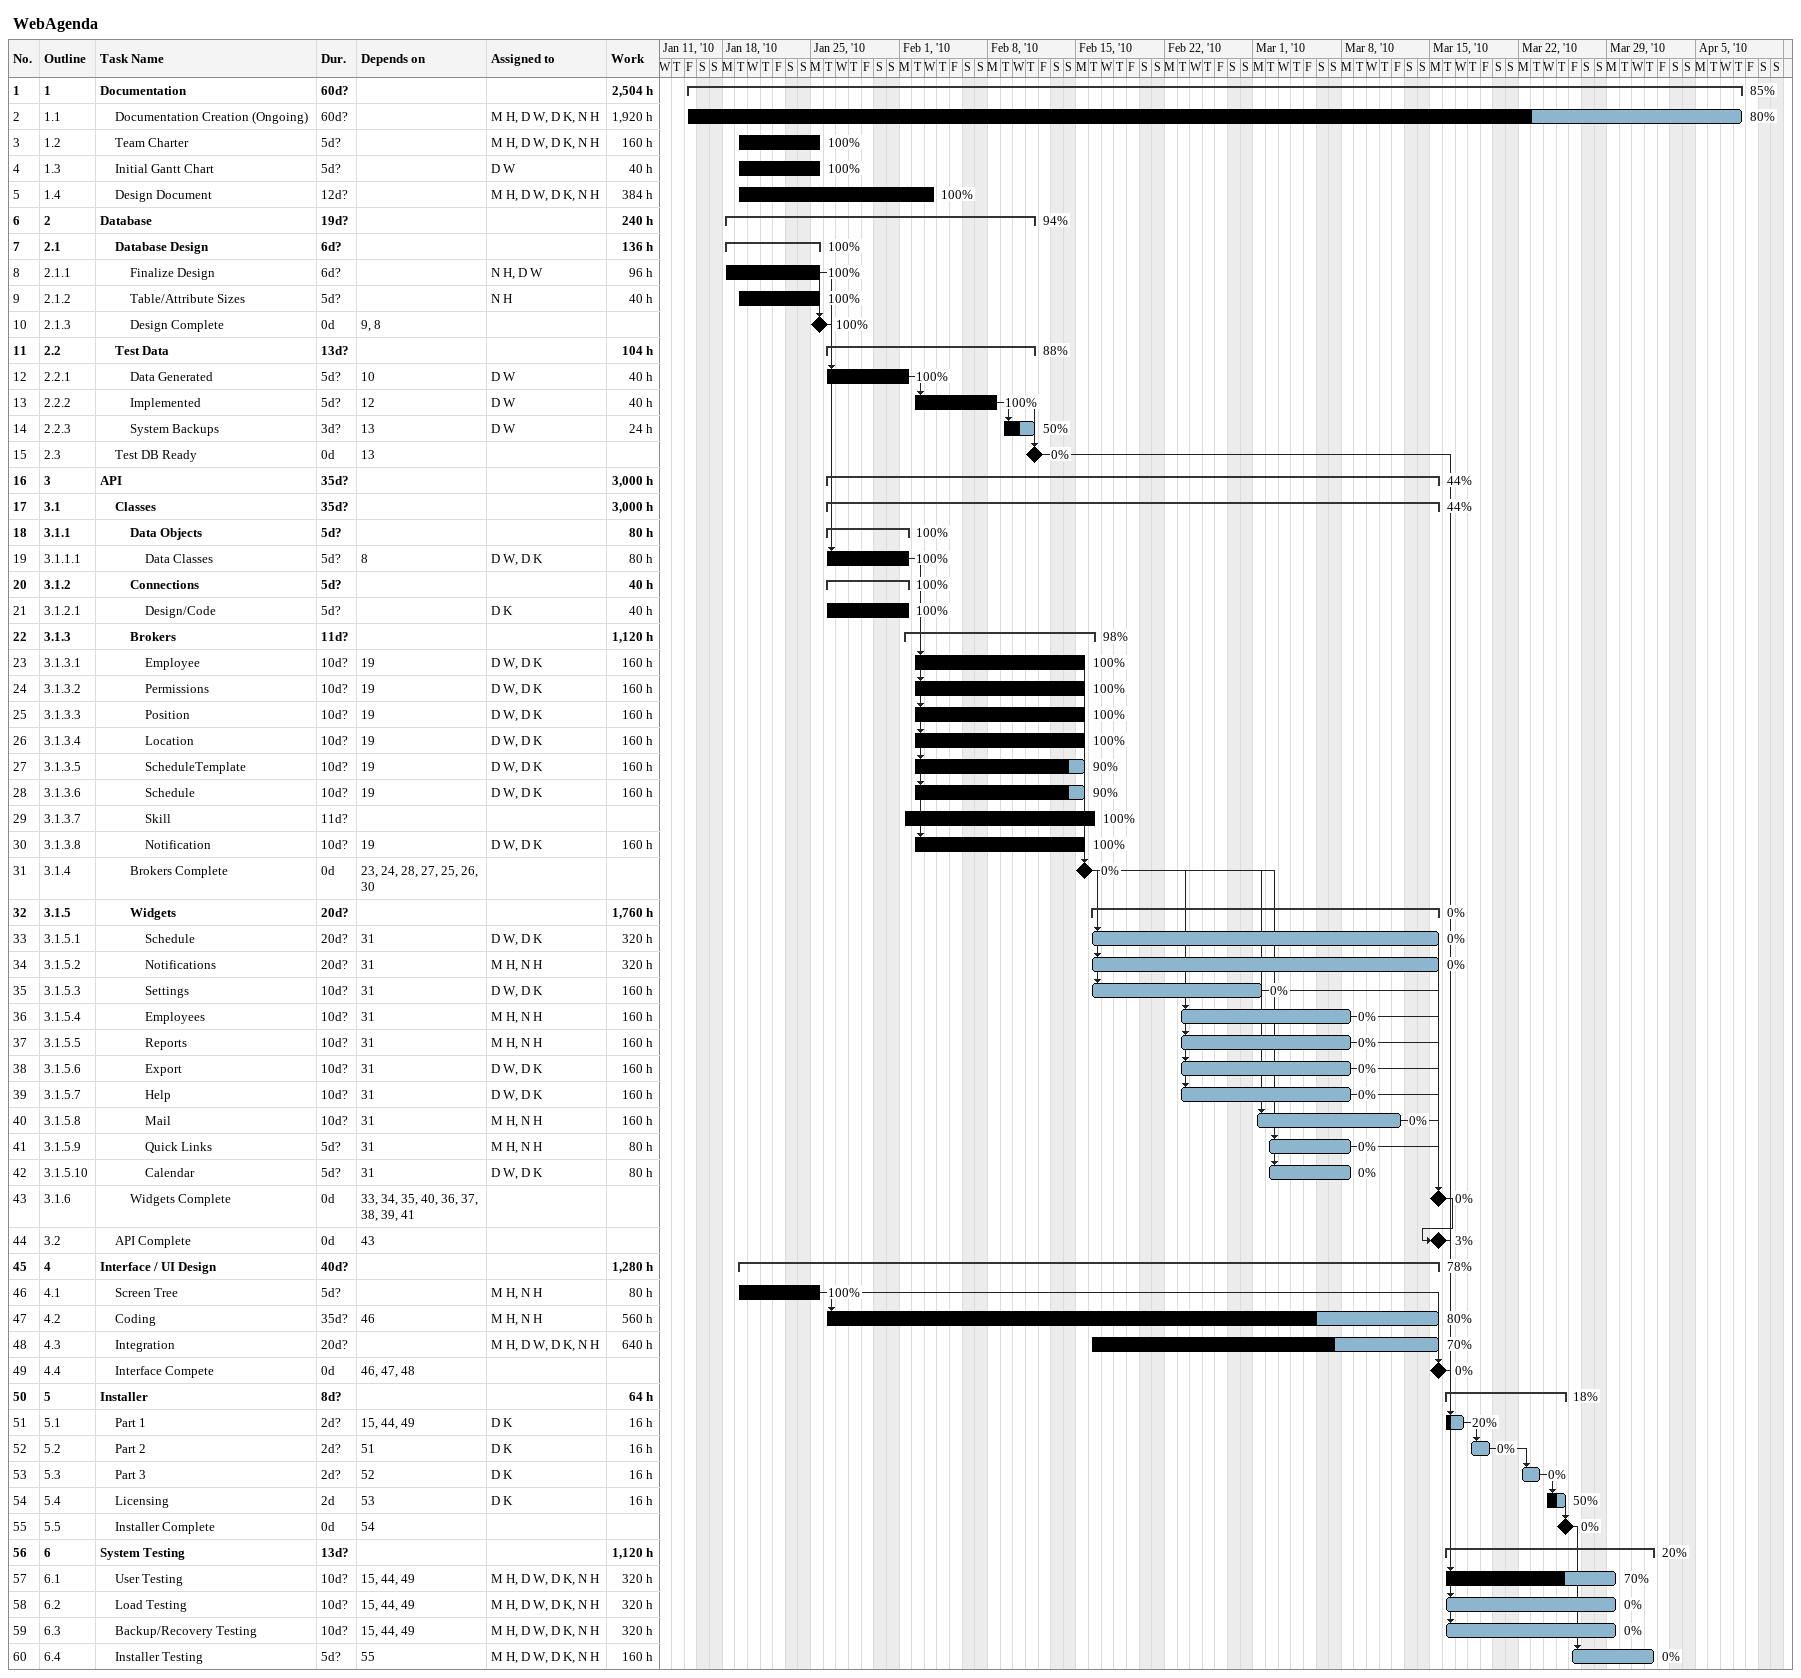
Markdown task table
WebAgenda

| ID | WBS | Task | Duration | Start | Finish | Predecessors | Resources | % complete | Work (h) |
|---|---|---|---|---|---|---|---|---|---|
| 1 | 1 | **Documentation** | 60d? | 2010-01-15 | 2010-04-08 |  |  | 85 | 2504 |
| 2 | 1.1 | Documentation Creation (Ongoing) | 60d? | 2010-01-15 | 2010-04-08 |  | M H, D W, D K, N H | 80 | 1920 |
| 3 | 1.2 | Team Charter | 5d? | 2010-01-19 | 2010-01-25 |  | M H, D W, D K, N H | 100 | 160 |
| 4 | 1.3 | Initial Gantt Chart | 5d? | 2010-01-19 | 2010-01-25 |  | D W | 100 | 40 |
| 5 | 1.4 | Design Document | 12d? | 2010-01-19 | 2010-02-03 |  | M H, D W, D K, N H | 100 | 384 |
| 6 | 2 | **Database** | 19d? | 2010-01-18 | 2010-02-11 |  |  | 94 | 240 |
| 7 | 2.1 | **Database Design** | 6d? | 2010-01-18 | 2010-01-25 |  |  | 100 | 136 |
| 8 | 2.1.1 | Finalize Design | 6d? | 2010-01-18 | 2010-01-25 |  | N H, D W | 100 | 96 |
| 9 | 2.1.2 | Table/Attribute Sizes | 5d? | 2010-01-19 | 2010-01-25 |  | N H | 100 | 40 |
| 10 | 2.1.3 | Design Complete | 0d | 2010-01-25 | 2010-01-25 | 9, 8 |  | 100 |  |
| 11 | 2.2 | **Test Data** | 13d? | 2010-01-26 | 2010-02-11 |  |  | 88 | 104 |
| 12 | 2.2.1 | Data Generated | 5d? | 2010-01-26 | 2010-02-01 | 10 | D W | 100 | 40 |
| 13 | 2.2.2 | Implemented | 5d? | 2010-02-02 | 2010-02-08 | 12 | D W | 100 | 40 |
| 14 | 2.2.3 | System Backups | 3d? | 2010-02-09 | 2010-02-11 | 13 | D W | 50 | 24 |
| 15 | 2.3 | Test DB Ready | 0d | 2010-02-11 | 2010-02-11 | 13 |  | 0 |  |
| 16 | 3 | **API** | 35d? | 2010-01-26 | 2010-03-15 |  |  | 44 | 3000 |
| 17 | 3.1 | **Classes** | 35d? | 2010-01-26 | 2010-03-15 |  |  | 44 | 3000 |
| 18 | 3.1.1 | **Data Objects** | 5d? | 2010-01-26 | 2010-02-01 |  |  | 100 | 80 |
| 19 | 3.1.1.1 | Data Classes | 5d? | 2010-01-26 | 2010-02-01 | 8 | D W, D K | 100 | 80 |
| 20 | 3.1.2 | **Connections** | 5d? | 2010-01-26 | 2010-02-01 |  |  | 100 | 40 |
| 21 | 3.1.2.1 | Design/Code | 5d? | 2010-01-26 | 2010-02-01 |  | D K | 100 | 40 |
| 22 | 3.1.3 | **Brokers** | 11d? | 2010-02-01 | 2010-02-16 |  |  | 98 | 1120 |
| 23 | 3.1.3.1 | Employee | 10d? | 2010-02-02 | 2010-02-15 | 19 | D W, D K | 100 | 160 |
| 24 | 3.1.3.2 | Permissions | 10d? | 2010-02-02 | 2010-02-15 | 19 | D W, D K | 100 | 160 |
| 25 | 3.1.3.3 | Position | 10d? | 2010-02-02 | 2010-02-15 | 19 | D W, D K | 100 | 160 |
| 26 | 3.1.3.4 | Location | 10d? | 2010-02-02 | 2010-02-15 | 19 | D W, D K | 100 | 160 |
| 27 | 3.1.3.5 | ScheduleTemplate | 10d? | 2010-02-02 | 2010-02-15 | 19 | D W, D K | 90 | 160 |
| 28 | 3.1.3.6 | Schedule | 10d? | 2010-02-02 | 2010-02-15 | 19 | D W, D K | 90 | 160 |
| 29 | 3.1.3.7 | Skill | 11d? | 2010-02-01 | 2010-02-16 |  |  | 100 |  |
| 30 | 3.1.3.8 | Notification | 10d? | 2010-02-02 | 2010-02-15 | 19 | D W, D K | 100 | 160 |
| 31 | 3.1.4 | Brokers Complete | 0d | 2010-02-15 | 2010-02-15 | 23, 24, 28, 27, 25, 26, 30 |  | 0 |  |
| 32 | 3.1.5 | **Widgets** | 20d? | 2010-02-16 | 2010-03-15 |  |  | 0 | 1760 |
| 33 | 3.1.5.1 | Schedule | 20d? | 2010-02-16 | 2010-03-15 | 31 | D W, D K | 0 | 320 |
| 34 | 3.1.5.2 | Notifications | 20d? | 2010-02-16 | 2010-03-15 | 31 | M H, N H | 0 | 320 |
| 35 | 3.1.5.3 | Settings | 10d? | 2010-02-16 | 2010-03-01 | 31 | D W, D K | 0 | 160 |
| 36 | 3.1.5.4 | Employees | 10d? | 2010-02-23 | 2010-03-08 | 31 | M H, N H | 0 | 160 |
| 37 | 3.1.5.5 | Reports | 10d? | 2010-02-23 | 2010-03-08 | 31 | M H, N H | 0 | 160 |
| 38 | 3.1.5.6 | Export | 10d? | 2010-02-23 | 2010-03-08 | 31 | D W, D K | 0 | 160 |
| 39 | 3.1.5.7 | Help | 10d? | 2010-02-23 | 2010-03-08 | 31 | D W, D K | 0 | 160 |
| 40 | 3.1.5.8 | Mail | 10d? | 2010-03-01 | 2010-03-12 | 31 | M H, N H | 0 | 160 |
| 41 | 3.1.5.9 | Quick Links | 5d? | 2010-03-02 | 2010-03-08 | 31 | M H, N H | 0 | 80 |
| 42 | 3.1.5.10 | Calendar | 5d? | 2010-03-02 | 2010-03-08 | 31 | D W, D K | 0 | 80 |
| 43 | 3.1.6 | Widgets Complete | 0d | 2010-03-15 | 2010-03-15 | 33, 34, 35, 40, 36, 37, 38, 39, 41 |  | 0 |  |
| 44 | 3.2 | API Complete | 0d | 2010-03-15 | 2010-03-15 | 43 |  | 3 |  |
| 45 | 4 | **Interface / UI Design** | 40d? | 2010-01-19 | 2010-03-15 |  |  | 78 | 1280 |
| 46 | 4.1 | Screen Tree | 5d? | 2010-01-19 | 2010-01-25 |  | M H, N H | 100 | 80 |
| 47 | 4.2 | Coding | 35d? | 2010-01-26 | 2010-03-15 | 46 | M H, N H | 80 | 560 |
| 48 | 4.3 | Integration | 20d? | 2010-02-16 | 2010-03-15 |  | M H, D W, D K, N H | 70 | 640 |
| 49 | 4.4 | Interface Compete | 0d | 2010-03-15 | 2010-03-15 | 46, 47, 48 |  | 0 |  |
| 50 | 5 | **Installer** | 8d? | 2010-03-16 | 2010-03-25 |  |  | 18 | 64 |
| 51 | 5.1 | Part 1 | 2d? | 2010-03-16 | 2010-03-17 | 15, 44, 49 | D K | 20 | 16 |
| 52 | 5.2 | Part 2 | 2d? | 2010-03-18 | 2010-03-19 | 51 | D K | 0 | 16 |
| 53 | 5.3 | Part 3 | 2d? | 2010-03-22 | 2010-03-23 | 52 | D K | 0 | 16 |
| 54 | 5.4 | Licensing | 2d | 2010-03-24 | 2010-03-25 | 53 | D K | 50 | 16 |
| 55 | 5.5 | Installer Complete | 0d | 2010-03-25 | 2010-03-25 | 54 |  | 0 |  |
| 56 | 6 | **System Testing** | 13d? | 2010-03-16 | 2010-04-01 |  |  | 20 | 1120 |
| 57 | 6.1 | User Testing | 10d? | 2010-03-16 | 2010-03-29 | 15, 44, 49 | M H, D W, D K, N H | 70 | 320 |
| 58 | 6.2 | Load Testing | 10d? | 2010-03-16 | 2010-03-29 | 15, 44, 49 | M H, D W, D K, N H | 0 | 320 |
| 59 | 6.3 | Backup/Recovery Testing | 10d? | 2010-03-16 | 2010-03-29 | 15, 44, 49 | M H, D W, D K, N H | 0 | 320 |
| 60 | 6.4 | Installer Testing | 5d? | 2010-03-26 | 2010-04-01 | 55 | M H, D W, D K, N H | 0 | 160 |
